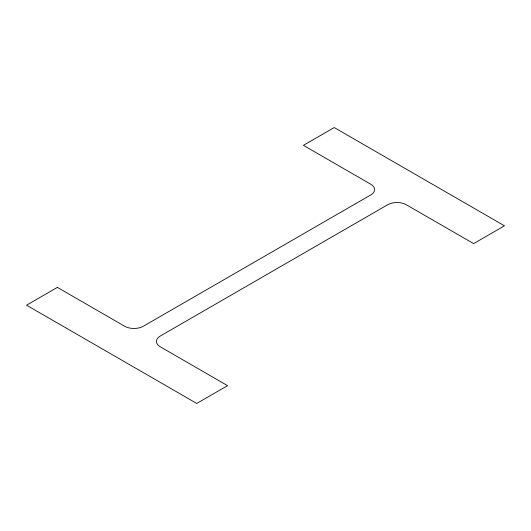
<?xml version="1.0" encoding="UTF-8"?>
<svg xmlns="http://www.w3.org/2000/svg" width="531" height="531" viewBox="0 0 531 531"><rect width="100%" height="100%" fill="white"/><g stroke="black" fill="none" stroke-linecap="round" stroke-linejoin="round"><path stroke-width="0.8" d="M57.375 287.39L26.55 305.186L196.762 403.454L227.587 385.659L160.309 346.816A13.222 7.633 0 0 1 160.309 336.017L387.643 204.767A13.222 7.633 0 0 1 406.341 204.767L473.625 243.61L504.45 225.814L334.238 127.546L303.413 145.341L370.691 184.184A13.222 7.633 0 0 1 370.691 194.983L143.357 326.233A13.222 7.633 0 0 1 124.659 326.233L57.375 287.39"/></g></svg>
